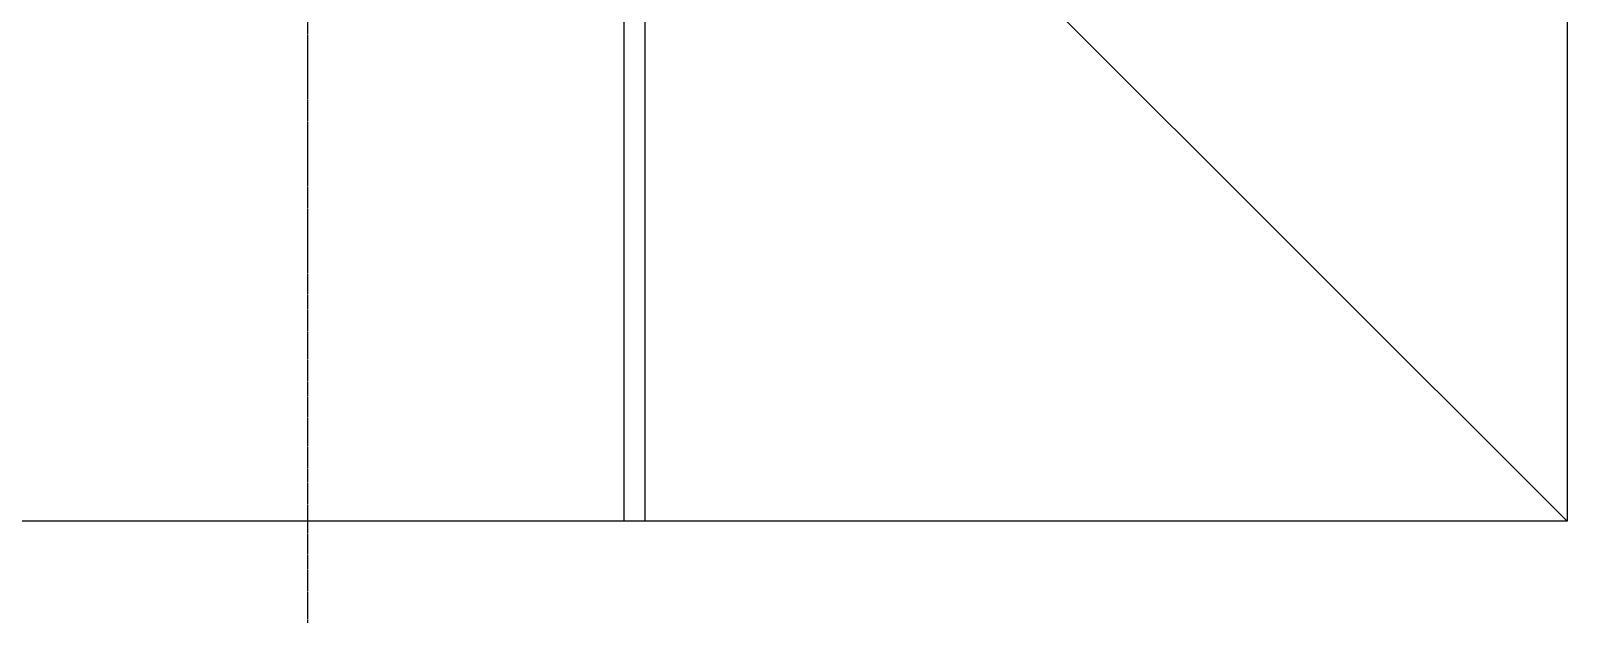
# Model space of a CAD drawing. Extents: x -668440 to 810000, y -1678500 to 210463.
# Drawn here: x -392045 to -381064, y -903745 to -899570 of the extents above; entities that cross this region are included whole.
import ezdxf

# ---------------------------------------------------------------- set-up
doc = ezdxf.new("R2010")
doc.units = 0
doc.header["$MEASUREMENT"] = 0
doc.linetypes.add('CENTER', pattern=[2, 1.25, -0.25, 0.25, -0.25])
doc.layers.get('0').update_dxf_attribs({"color": 3, "linetype": 'CONTINUOUS'})
doc.layers.add('00_ADDL', color=253, linetype='CONTINUOUS', plot=False)
doc.layers.add('100', color=5, linetype='CENTER')
doc.layers.add('COL_H-482x300x11x15x13', color=7, linetype='CONTINUOUS')

# ---------------------------------------------------------------- blocks, each defined once
blk = doc.blocks.new('剛接合部C1Y')
at = {"layer": '00_ADDL'}
blk.add_line((-206976.2444, -393132.59222), (-205176.2444, -394932.59222), dxfattribs=at)
blk.add_lwpolyline([(-206976.2444, -394932.59222), (-206976.2444, -393132.59222), (-205176.2444, -393132.59222), (-205176.2444, -394932.59222)], close=True, dxfattribs=at)
at = {"layer": '100'}
blk.add_line((-206076.2444, -397002.59222), (-206076.2444, -393132.59222), dxfattribs=at)
at = {"layer": 'COL_H-482x300x11x15x13'}
for p, q in [((-205850.2444, -394932.59222), (-205850.2444, -393815.59222)), ((-205835.2444, -394932.59222), (-205835.2444, -393815.59222))]:
    blk.add_line(p, q, dxfattribs=at)

msp = doc.modelspace()

# ---------------------------------------------------------------- block references
at = {"xscale": 10, "yscale": 10, "zscale": 10}
msp.add_blockref('剛接合部C1Y', (1670698.7, 3046247.4, 5600), dxfattribs=at)

doc.saveas('drawing.dxf')
